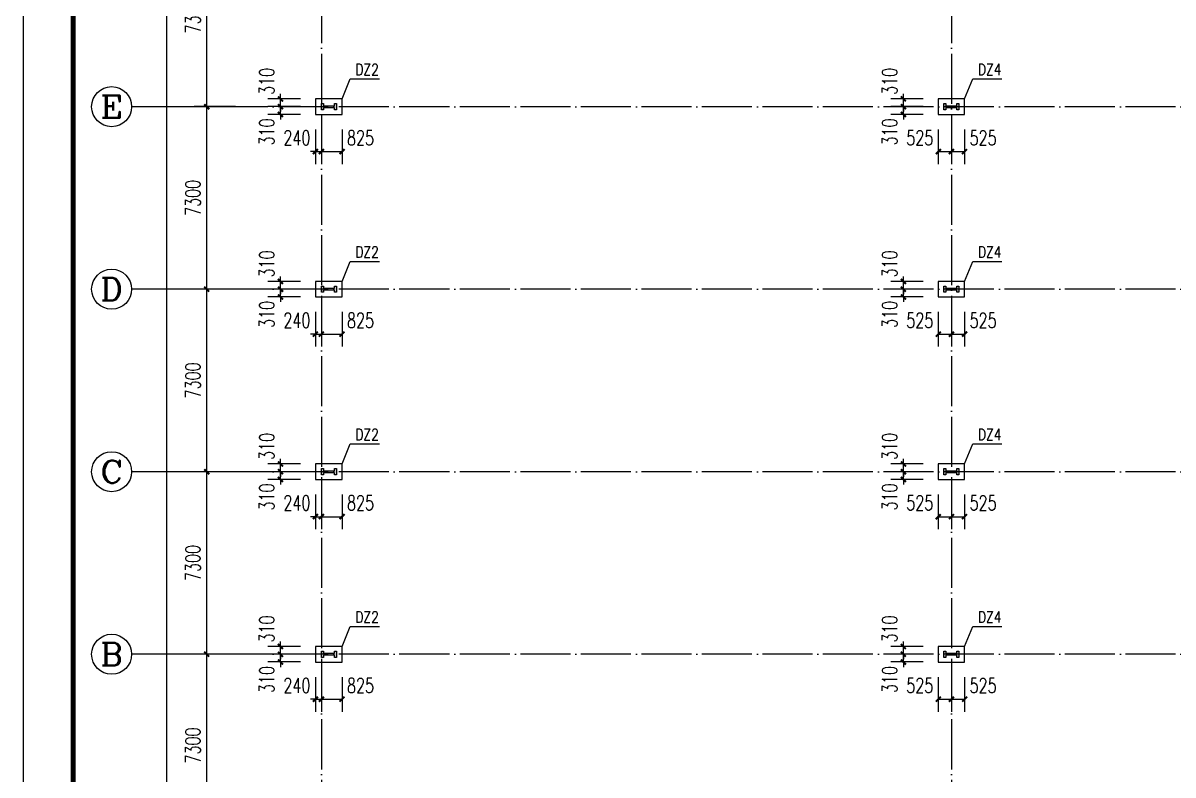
# Model space of a CAD drawing. Extents: x 37237700 to 37865026, y 138877 to 347670.
# Drawn here: x 37327453 to 37373450, y 260814 to 290889 of the extents above; entities that cross this region are included whole.
import ezdxf
from ezdxf.enums import TextEntityAlignment as Align

# ---------------------------------------------------------------- set-up
doc = ezdxf.new("R2010")
doc.units = 0
doc.header["$LTSCALE"] = 1000
doc.header["$MEASUREMENT"] = 0
doc.linetypes.add('ACAD_ISO04W100', pattern=[30.5, 24, -3, 0.5, -3])
doc.linetypes.add('DOTE', pattern=[2.42, 2, -0.2, 0.02, -0.2])
doc.layers.get('0').update_dxf_attribs({"linetype": 'CONTINUOUS'})
doc.layers.get('DEFPOINTS').update_dxf_attribs({"linetype": 'CONTINUOUS'})
for name, color, linetype in [('AXIS', 3, 'CONTINUOUS'), ('AXIS_TEXT', 7, 'CONTINUOUS'), ('DOTE', 1, 'ACAD_ISO04W100'), ('PUB_DIM', 3, 'CONTINUOUS'), ('PUB_TITLE', 4, 'CONTINUOUS')]:
    doc.layers.add(name, color=color, linetype=linetype)
doc.styles.add('_TCH_AXIS', font='COMPLEX', dxfattribs={"bigfont": 'GBCBIG'})
doc.styles.add('_TCH_DIM_T3', font='SIMPLEX', dxfattribs={"width": 0.705882, "bigfont": 'GBCBIG'})
doc.styles.add('DIM_FONT', font='SIMPLEX.shx', dxfattribs={"width": 0.8})
doc.dimstyles.new('_TCH_ARCH&&200', dxfattribs={"dimtxt": 595, "dimasz": 200, "dimexe": 500, "dimexo": 600, "dimgap": 252.5, "dimtad": 1, "dimdec": 0, "dimzin": 0, "dimdsep": 46, "dimtxsty": '_TCH_DIM_T3', "dimblk": 'ARCHTICK', "dimcen": 0.09, "dimclrt": 7, "dimazin": 2, "dimtfac": 1, "dimtdec": 0, "dimtix": 1, "dimtmove": 2, "dimatfit": 3, "dimfxl": 1, "dimtolj": 1, "dimtzin": 0, "dimarcsym": 0})

# ---------------------------------------------------------------- blocks, each defined once
blk = doc.blocks.new('_ArchTick')
at = {"color": 0, "linetype": 'ByBlock', "const_width": 0.4}
blk.add_lwpolyline([(-0.5, -0.5), (0.5, 0.5)], dxfattribs=at)
blk = doc.blocks.new('*D1393')
at = {"layer": 'DEFPOINTS', "color": 0}
for p in [(37362667, 287543), (37364063, 287543), (37364063, 287233)]:
    blk.add_point(p, dxfattribs=at)
at = {"layer": 'PUB_DIM', "color": 0, "lineweight": -2}
for p, q in [((37363463, 287543), (37362167, 287543)), ((37362667, 287543), (37362667, 287743)), ((37362667, 287233), (37362667, 287543)), ((37363463, 287233), (37362167, 287233)), ((37362667, 287233), (37362667, 287033))]:
    blk.add_line(p, q, dxfattribs=at)
at = {"layer": 'PUB_DIM', "color": 0, "lineweight": -2, "xscale": 200, "yscale": 200, "zscale": 200}
for p, rotation in [((37362667, 287543), 270), ((37362667, 287233), 90)]:
    blk.add_blockref('_ArchTick', p, dxfattribs=dict(at, rotation=rotation))
at = {"layer": 'PUB_DIM', "color": 7, "insert": (37362117, 286533), "char_height": 595, "attachment_point": 5, "rotation": 90, "style": '_TCH_DIM_T3'}
blk.add_mtext('\\A1;310', dxfattribs=at)
blk = doc.blocks.new('*D1394')
at = {"layer": 'DEFPOINTS', "color": 0}
for p in [(37362667, 287853), (37364063, 287853), (37364063, 287543)]:
    blk.add_point(p, dxfattribs=at)
at = {"layer": 'PUB_DIM', "color": 0, "lineweight": -2}
for p, q in [((37362667, 287853), (37362667, 288053)), ((37363463, 287853), (37362167, 287853)), ((37363463, 287543), (37362167, 287543)), ((37362667, 287543), (37362667, 287853)), ((37362667, 287543), (37362667, 287343))]:
    blk.add_line(p, q, dxfattribs=at)
at = {"layer": 'PUB_DIM', "color": 0, "lineweight": -2, "xscale": 200, "yscale": 200, "zscale": 200}
for p, rotation in [((37362667, 287853), 270), ((37362667, 287543), 90)]:
    blk.add_blockref('_ArchTick', p, dxfattribs=dict(at, rotation=rotation))
at = {"layer": 'PUB_DIM', "color": 7, "insert": (37362117, 288553), "char_height": 595, "attachment_point": 5, "rotation": 90, "style": '_TCH_DIM_T3'}
blk.add_mtext('\\A1;310', dxfattribs=at)
blk = doc.blocks.new('*D1395')
at = {"layer": 'DEFPOINTS', "color": 0}
for p in [(37364063, 287233), (37364588, 287233), (37364588, 285745)]:
    blk.add_point(p, dxfattribs=at)
at = {"layer": 'PUB_DIM', "color": 0, "lineweight": -2}
for p, q in [((37364063, 286633), (37364063, 285245)), ((37364588, 286633), (37364588, 285245)), ((37364063, 285745), (37364588, 285745))]:
    blk.add_line(p, q, dxfattribs=at)
at = {"layer": 'PUB_DIM', "color": 0, "lineweight": -2, "xscale": 200, "yscale": 200, "zscale": 200, "rotation": 180}
blk.add_blockref('_ArchTick', (37364063, 285745), dxfattribs=at)
at = {"layer": 'PUB_DIM', "color": 0, "lineweight": -2, "xscale": 200, "yscale": 200, "zscale": 200}
blk.add_blockref('_ArchTick', (37364588, 285745), dxfattribs=at)
at = {"layer": 'PUB_DIM', "color": 7, "insert": (37363323, 286295), "char_height": 595, "attachment_point": 5, "style": '_TCH_DIM_T3'}
blk.add_mtext('\\A1;525', dxfattribs=at)
blk = doc.blocks.new('*D1396')
at = {"layer": 'DEFPOINTS', "color": 0}
for p in [(37364588, 287233), (37365113, 287233), (37365113, 285745)]:
    blk.add_point(p, dxfattribs=at)
at = {"layer": 'PUB_DIM', "color": 0, "lineweight": -2}
for p, q in [((37364588, 286633), (37364588, 285245)), ((37365113, 286633), (37365113, 285245)), ((37364588, 285745), (37365113, 285745))]:
    blk.add_line(p, q, dxfattribs=at)
at = {"layer": 'PUB_DIM', "color": 0, "lineweight": -2, "xscale": 200, "yscale": 200, "zscale": 200, "rotation": 180}
blk.add_blockref('_ArchTick', (37364588, 285745), dxfattribs=at)
at = {"layer": 'PUB_DIM', "color": 0, "lineweight": -2, "xscale": 200, "yscale": 200, "zscale": 200}
blk.add_blockref('_ArchTick', (37365113, 285745), dxfattribs=at)
at = {"layer": 'PUB_DIM', "color": 7, "insert": (37365853, 286295), "char_height": 595, "attachment_point": 5, "style": '_TCH_DIM_T3'}
blk.add_mtext('\\A1;525', dxfattribs=at)
blk = doc.blocks.new('*D1397')
at = {"layer": 'DEFPOINTS', "color": 0}
for p in [(37339148, 287233), (37339388, 287233), (37339388, 285745)]:
    blk.add_point(p, dxfattribs=at)
at = {"layer": 'PUB_DIM', "color": 0, "lineweight": -2}
for p, q in [((37339148, 286633), (37339148, 285245)), ((37339388, 286633), (37339388, 285245)), ((37339148, 285745), (37338948, 285745)), ((37339148, 285745), (37339388, 285745)), ((37339388, 285745), (37339588, 285745))]:
    blk.add_line(p, q, dxfattribs=at)
at = {"layer": 'PUB_DIM', "color": 0, "lineweight": -2, "xscale": 200, "yscale": 200, "zscale": 200}
blk.add_blockref('_ArchTick', (37339148, 285745), dxfattribs=at)
at = {"layer": 'PUB_DIM', "color": 0, "lineweight": -2, "xscale": 200, "yscale": 200, "zscale": 200, "rotation": 180}
blk.add_blockref('_ArchTick', (37339388, 285745), dxfattribs=at)
at = {"layer": 'PUB_DIM', "color": 7, "insert": (37338408, 286295), "char_height": 595, "attachment_point": 5, "style": '_TCH_DIM_T3'}
blk.add_mtext('\\A1;240', dxfattribs=at)
blk = doc.blocks.new('*D1398')
at = {"layer": 'DEFPOINTS', "color": 0}
for p in [(37339388, 287233), (37340213, 287233), (37340213, 285745)]:
    blk.add_point(p, dxfattribs=at)
at = {"layer": 'PUB_DIM', "color": 0, "lineweight": -2}
for p, q in [((37339388, 286633), (37339388, 285245)), ((37340213, 286633), (37340213, 285245)), ((37339388, 285745), (37340213, 285745))]:
    blk.add_line(p, q, dxfattribs=at)
at = {"layer": 'PUB_DIM', "color": 0, "lineweight": -2, "xscale": 200, "yscale": 200, "zscale": 200, "rotation": 180}
blk.add_blockref('_ArchTick', (37339388, 285745), dxfattribs=at)
at = {"layer": 'PUB_DIM', "color": 0, "lineweight": -2, "xscale": 200, "yscale": 200, "zscale": 200}
blk.add_blockref('_ArchTick', (37340213, 285745), dxfattribs=at)
at = {"layer": 'PUB_DIM', "color": 7, "insert": (37340953, 286295), "char_height": 595, "attachment_point": 5, "style": '_TCH_DIM_T3'}
blk.add_mtext('\\A1;825', dxfattribs=at)
blk = doc.blocks.new('*D1399')
at = {"layer": 'DEFPOINTS', "color": 0}
for p in [(37337752, 287543), (37339148, 287543), (37339148, 287233)]:
    blk.add_point(p, dxfattribs=at)
at = {"layer": 'PUB_DIM', "color": 0, "lineweight": -2}
for p, q in [((37338548, 287543), (37337252, 287543)), ((37337752, 287543), (37337752, 287743)), ((37337752, 287233), (37337752, 287543)), ((37338548, 287233), (37337252, 287233)), ((37337752, 287233), (37337752, 287033))]:
    blk.add_line(p, q, dxfattribs=at)
at = {"layer": 'PUB_DIM', "color": 0, "lineweight": -2, "xscale": 200, "yscale": 200, "zscale": 200}
for p, rotation in [((37337752, 287543), 270), ((37337752, 287233), 90)]:
    blk.add_blockref('_ArchTick', p, dxfattribs=dict(at, rotation=rotation))
at = {"layer": 'PUB_DIM', "color": 7, "insert": (37337202, 286533), "char_height": 595, "attachment_point": 5, "rotation": 90, "style": '_TCH_DIM_T3'}
blk.add_mtext('\\A1;310', dxfattribs=at)
blk = doc.blocks.new('*D1400')
at = {"layer": 'DEFPOINTS', "color": 0}
for p in [(37337752, 287853), (37339148, 287853), (37339148, 287543)]:
    blk.add_point(p, dxfattribs=at)
at = {"layer": 'PUB_DIM', "color": 0, "lineweight": -2}
for p, q in [((37337752, 287853), (37337752, 288053)), ((37338548, 287853), (37337252, 287853)), ((37338548, 287543), (37337252, 287543)), ((37337752, 287543), (37337752, 287853)), ((37337752, 287543), (37337752, 287343))]:
    blk.add_line(p, q, dxfattribs=at)
at = {"layer": 'PUB_DIM', "color": 0, "lineweight": -2, "xscale": 200, "yscale": 200, "zscale": 200}
for p, rotation in [((37337752, 287853), 270), ((37337752, 287543), 90)]:
    blk.add_blockref('_ArchTick', p, dxfattribs=dict(at, rotation=rotation))
at = {"layer": 'PUB_DIM', "color": 7, "insert": (37337202, 288553), "char_height": 595, "attachment_point": 5, "rotation": 90, "style": '_TCH_DIM_T3'}
blk.add_mtext('\\A1;310', dxfattribs=at)
blk = doc.blocks.new('*D1405')
at = {"layer": 'DEFPOINTS', "color": 0}
for p in [(37362667, 280243), (37364063, 280243), (37364063, 279933)]:
    blk.add_point(p, dxfattribs=at)
at = {"layer": 'PUB_DIM', "color": 0, "lineweight": -2}
for p, q in [((37363463, 280243), (37362167, 280243)), ((37362667, 280243), (37362667, 280443)), ((37362667, 279933), (37362667, 280243)), ((37363463, 279933), (37362167, 279933)), ((37362667, 279933), (37362667, 279733))]:
    blk.add_line(p, q, dxfattribs=at)
at = {"layer": 'PUB_DIM', "color": 0, "lineweight": -2, "xscale": 200, "yscale": 200, "zscale": 200}
for p, rotation in [((37362667, 280243), 270), ((37362667, 279933), 90)]:
    blk.add_blockref('_ArchTick', p, dxfattribs=dict(at, rotation=rotation))
at = {"layer": 'PUB_DIM', "color": 7, "insert": (37362117, 279233), "char_height": 595, "attachment_point": 5, "rotation": 90, "style": '_TCH_DIM_T3'}
blk.add_mtext('\\A1;310', dxfattribs=at)
blk = doc.blocks.new('*D1406')
at = {"layer": 'DEFPOINTS', "color": 0}
for p in [(37362667, 280553), (37364063, 280553), (37364063, 280243)]:
    blk.add_point(p, dxfattribs=at)
at = {"layer": 'PUB_DIM', "color": 0, "lineweight": -2}
for p, q in [((37362667, 280553), (37362667, 280753)), ((37363463, 280553), (37362167, 280553)), ((37363463, 280243), (37362167, 280243)), ((37362667, 280243), (37362667, 280553)), ((37362667, 280243), (37362667, 280043))]:
    blk.add_line(p, q, dxfattribs=at)
at = {"layer": 'PUB_DIM', "color": 0, "lineweight": -2, "xscale": 200, "yscale": 200, "zscale": 200}
for p, rotation in [((37362667, 280553), 270), ((37362667, 280243), 90)]:
    blk.add_blockref('_ArchTick', p, dxfattribs=dict(at, rotation=rotation))
at = {"layer": 'PUB_DIM', "color": 7, "insert": (37362117, 281253), "char_height": 595, "attachment_point": 5, "rotation": 90, "style": '_TCH_DIM_T3'}
blk.add_mtext('\\A1;310', dxfattribs=at)
blk = doc.blocks.new('*D1407')
at = {"layer": 'DEFPOINTS', "color": 0}
for p in [(37364063, 279933), (37364588, 279933), (37364588, 278445)]:
    blk.add_point(p, dxfattribs=at)
at = {"layer": 'PUB_DIM', "color": 0, "lineweight": -2}
for p, q in [((37364063, 279333), (37364063, 277945)), ((37364588, 279333), (37364588, 277945)), ((37364063, 278445), (37364588, 278445))]:
    blk.add_line(p, q, dxfattribs=at)
at = {"layer": 'PUB_DIM', "color": 0, "lineweight": -2, "xscale": 200, "yscale": 200, "zscale": 200, "rotation": 180}
blk.add_blockref('_ArchTick', (37364063, 278445), dxfattribs=at)
at = {"layer": 'PUB_DIM', "color": 0, "lineweight": -2, "xscale": 200, "yscale": 200, "zscale": 200}
blk.add_blockref('_ArchTick', (37364588, 278445), dxfattribs=at)
at = {"layer": 'PUB_DIM', "color": 7, "insert": (37363323, 278995), "char_height": 595, "attachment_point": 5, "style": '_TCH_DIM_T3'}
blk.add_mtext('\\A1;525', dxfattribs=at)
blk = doc.blocks.new('*D1408')
at = {"layer": 'DEFPOINTS', "color": 0}
for p in [(37364588, 279933), (37365113, 279933), (37365113, 278445)]:
    blk.add_point(p, dxfattribs=at)
at = {"layer": 'PUB_DIM', "color": 0, "lineweight": -2}
for p, q in [((37364588, 279333), (37364588, 277945)), ((37365113, 279333), (37365113, 277945)), ((37364588, 278445), (37365113, 278445))]:
    blk.add_line(p, q, dxfattribs=at)
at = {"layer": 'PUB_DIM', "color": 0, "lineweight": -2, "xscale": 200, "yscale": 200, "zscale": 200, "rotation": 180}
blk.add_blockref('_ArchTick', (37364588, 278445), dxfattribs=at)
at = {"layer": 'PUB_DIM', "color": 0, "lineweight": -2, "xscale": 200, "yscale": 200, "zscale": 200}
blk.add_blockref('_ArchTick', (37365113, 278445), dxfattribs=at)
at = {"layer": 'PUB_DIM', "color": 7, "insert": (37365853, 278995), "char_height": 595, "attachment_point": 5, "style": '_TCH_DIM_T3'}
blk.add_mtext('\\A1;525', dxfattribs=at)
blk = doc.blocks.new('*D1409')
at = {"layer": 'DEFPOINTS', "color": 0}
for p in [(37339148, 279933), (37339388, 279933), (37339388, 278445)]:
    blk.add_point(p, dxfattribs=at)
at = {"layer": 'PUB_DIM', "color": 0, "lineweight": -2}
for p, q in [((37339148, 279333), (37339148, 277945)), ((37339388, 279333), (37339388, 277945)), ((37339148, 278445), (37338948, 278445)), ((37339148, 278445), (37339388, 278445)), ((37339388, 278445), (37339588, 278445))]:
    blk.add_line(p, q, dxfattribs=at)
at = {"layer": 'PUB_DIM', "color": 0, "lineweight": -2, "xscale": 200, "yscale": 200, "zscale": 200}
blk.add_blockref('_ArchTick', (37339148, 278445), dxfattribs=at)
at = {"layer": 'PUB_DIM', "color": 0, "lineweight": -2, "xscale": 200, "yscale": 200, "zscale": 200, "rotation": 180}
blk.add_blockref('_ArchTick', (37339388, 278445), dxfattribs=at)
at = {"layer": 'PUB_DIM', "color": 7, "insert": (37338408, 278995), "char_height": 595, "attachment_point": 5, "style": '_TCH_DIM_T3'}
blk.add_mtext('\\A1;240', dxfattribs=at)
blk = doc.blocks.new('*D1410')
at = {"layer": 'DEFPOINTS', "color": 0}
for p in [(37339388, 279933), (37340213, 279933), (37340213, 278445)]:
    blk.add_point(p, dxfattribs=at)
at = {"layer": 'PUB_DIM', "color": 0, "lineweight": -2}
for p, q in [((37339388, 279333), (37339388, 277945)), ((37340213, 279333), (37340213, 277945)), ((37339388, 278445), (37340213, 278445))]:
    blk.add_line(p, q, dxfattribs=at)
at = {"layer": 'PUB_DIM', "color": 0, "lineweight": -2, "xscale": 200, "yscale": 200, "zscale": 200, "rotation": 180}
blk.add_blockref('_ArchTick', (37339388, 278445), dxfattribs=at)
at = {"layer": 'PUB_DIM', "color": 0, "lineweight": -2, "xscale": 200, "yscale": 200, "zscale": 200}
blk.add_blockref('_ArchTick', (37340213, 278445), dxfattribs=at)
at = {"layer": 'PUB_DIM', "color": 7, "insert": (37340953, 278995), "char_height": 595, "attachment_point": 5, "style": '_TCH_DIM_T3'}
blk.add_mtext('\\A1;825', dxfattribs=at)
blk = doc.blocks.new('*D1411')
at = {"layer": 'DEFPOINTS', "color": 0}
for p in [(37337752, 280243), (37339148, 280243), (37339148, 279933)]:
    blk.add_point(p, dxfattribs=at)
at = {"layer": 'PUB_DIM', "color": 0, "lineweight": -2}
for p, q in [((37338548, 280243), (37337252, 280243)), ((37337752, 280243), (37337752, 280443)), ((37337752, 279933), (37337752, 280243)), ((37338548, 279933), (37337252, 279933)), ((37337752, 279933), (37337752, 279733))]:
    blk.add_line(p, q, dxfattribs=at)
at = {"layer": 'PUB_DIM', "color": 0, "lineweight": -2, "xscale": 200, "yscale": 200, "zscale": 200}
for p, rotation in [((37337752, 280243), 270), ((37337752, 279933), 90)]:
    blk.add_blockref('_ArchTick', p, dxfattribs=dict(at, rotation=rotation))
at = {"layer": 'PUB_DIM', "color": 7, "insert": (37337202, 279233), "char_height": 595, "attachment_point": 5, "rotation": 90, "style": '_TCH_DIM_T3'}
blk.add_mtext('\\A1;310', dxfattribs=at)
blk = doc.blocks.new('*D1412')
at = {"layer": 'DEFPOINTS', "color": 0}
for p in [(37337752, 280553), (37339148, 280553), (37339148, 280243)]:
    blk.add_point(p, dxfattribs=at)
at = {"layer": 'PUB_DIM', "color": 0, "lineweight": -2}
for p, q in [((37337752, 280553), (37337752, 280753)), ((37338548, 280553), (37337252, 280553)), ((37338548, 280243), (37337252, 280243)), ((37337752, 280243), (37337752, 280553)), ((37337752, 280243), (37337752, 280043))]:
    blk.add_line(p, q, dxfattribs=at)
at = {"layer": 'PUB_DIM', "color": 0, "lineweight": -2, "xscale": 200, "yscale": 200, "zscale": 200}
for p, rotation in [((37337752, 280553), 270), ((37337752, 280243), 90)]:
    blk.add_blockref('_ArchTick', p, dxfattribs=dict(at, rotation=rotation))
at = {"layer": 'PUB_DIM', "color": 7, "insert": (37337202, 281253), "char_height": 595, "attachment_point": 5, "rotation": 90, "style": '_TCH_DIM_T3'}
blk.add_mtext('\\A1;310', dxfattribs=at)
blk = doc.blocks.new('*D1417')
at = {"layer": 'DEFPOINTS', "color": 0}
for p in [(37362667, 272943), (37364063, 272943), (37364063, 272633)]:
    blk.add_point(p, dxfattribs=at)
at = {"layer": 'PUB_DIM', "color": 0, "lineweight": -2}
for p, q in [((37363463, 272943), (37362167, 272943)), ((37362667, 272943), (37362667, 273143)), ((37362667, 272633), (37362667, 272943)), ((37363463, 272633), (37362167, 272633)), ((37362667, 272633), (37362667, 272433))]:
    blk.add_line(p, q, dxfattribs=at)
at = {"layer": 'PUB_DIM', "color": 0, "lineweight": -2, "xscale": 200, "yscale": 200, "zscale": 200}
for p, rotation in [((37362667, 272943), 270), ((37362667, 272633), 90)]:
    blk.add_blockref('_ArchTick', p, dxfattribs=dict(at, rotation=rotation))
at = {"layer": 'PUB_DIM', "color": 7, "insert": (37362117, 271933), "char_height": 595, "attachment_point": 5, "rotation": 90, "style": '_TCH_DIM_T3'}
blk.add_mtext('\\A1;310', dxfattribs=at)
blk = doc.blocks.new('*D1418')
at = {"layer": 'DEFPOINTS', "color": 0}
for p in [(37362667, 273253), (37364063, 273253), (37364063, 272943)]:
    blk.add_point(p, dxfattribs=at)
at = {"layer": 'PUB_DIM', "color": 0, "lineweight": -2}
for p, q in [((37363463, 273253), (37362167, 273253)), ((37362667, 273253), (37362667, 273453)), ((37362667, 272943), (37362667, 273253)), ((37363463, 272943), (37362167, 272943)), ((37362667, 272943), (37362667, 272743))]:
    blk.add_line(p, q, dxfattribs=at)
at = {"layer": 'PUB_DIM', "color": 0, "lineweight": -2, "xscale": 200, "yscale": 200, "zscale": 200}
for p, rotation in [((37362667, 273253), 270), ((37362667, 272943), 90)]:
    blk.add_blockref('_ArchTick', p, dxfattribs=dict(at, rotation=rotation))
at = {"layer": 'PUB_DIM', "color": 7, "insert": (37362117, 273953), "char_height": 595, "attachment_point": 5, "rotation": 90, "style": '_TCH_DIM_T3'}
blk.add_mtext('\\A1;310', dxfattribs=at)
blk = doc.blocks.new('*D1419')
at = {"layer": 'DEFPOINTS', "color": 0}
for p in [(37364063, 272633), (37364588, 272633), (37364588, 271145)]:
    blk.add_point(p, dxfattribs=at)
at = {"layer": 'PUB_DIM', "color": 0, "lineweight": -2}
for p, q in [((37364063, 272033), (37364063, 270645)), ((37364588, 272033), (37364588, 270645)), ((37364063, 271145), (37364588, 271145))]:
    blk.add_line(p, q, dxfattribs=at)
at = {"layer": 'PUB_DIM', "color": 0, "lineweight": -2, "xscale": 200, "yscale": 200, "zscale": 200, "rotation": 180}
blk.add_blockref('_ArchTick', (37364063, 271145), dxfattribs=at)
at = {"layer": 'PUB_DIM', "color": 0, "lineweight": -2, "xscale": 200, "yscale": 200, "zscale": 200}
blk.add_blockref('_ArchTick', (37364588, 271145), dxfattribs=at)
at = {"layer": 'PUB_DIM', "color": 7, "insert": (37363323, 271695), "char_height": 595, "attachment_point": 5, "style": '_TCH_DIM_T3'}
blk.add_mtext('\\A1;525', dxfattribs=at)
blk = doc.blocks.new('*D1420')
at = {"layer": 'DEFPOINTS', "color": 0}
for p in [(37364588, 272633), (37365113, 272633), (37365113, 271145)]:
    blk.add_point(p, dxfattribs=at)
at = {"layer": 'PUB_DIM', "color": 0, "lineweight": -2}
for p, q in [((37364588, 272033), (37364588, 270645)), ((37365113, 272033), (37365113, 270645)), ((37364588, 271145), (37365113, 271145))]:
    blk.add_line(p, q, dxfattribs=at)
at = {"layer": 'PUB_DIM', "color": 0, "lineweight": -2, "xscale": 200, "yscale": 200, "zscale": 200, "rotation": 180}
blk.add_blockref('_ArchTick', (37364588, 271145), dxfattribs=at)
at = {"layer": 'PUB_DIM', "color": 0, "lineweight": -2, "xscale": 200, "yscale": 200, "zscale": 200}
blk.add_blockref('_ArchTick', (37365113, 271145), dxfattribs=at)
at = {"layer": 'PUB_DIM', "color": 7, "insert": (37365853, 271695), "char_height": 595, "attachment_point": 5, "style": '_TCH_DIM_T3'}
blk.add_mtext('\\A1;525', dxfattribs=at)
blk = doc.blocks.new('*D1421')
at = {"layer": 'DEFPOINTS', "color": 0}
for p in [(37339148, 272633), (37339388, 272633), (37339388, 271145)]:
    blk.add_point(p, dxfattribs=at)
at = {"layer": 'PUB_DIM', "color": 0, "lineweight": -2}
for p, q in [((37339148, 272033), (37339148, 270645)), ((37339388, 272033), (37339388, 270645)), ((37339148, 271145), (37338948, 271145)), ((37339148, 271145), (37339388, 271145)), ((37339388, 271145), (37339588, 271145))]:
    blk.add_line(p, q, dxfattribs=at)
at = {"layer": 'PUB_DIM', "color": 0, "lineweight": -2, "xscale": 200, "yscale": 200, "zscale": 200}
blk.add_blockref('_ArchTick', (37339148, 271145), dxfattribs=at)
at = {"layer": 'PUB_DIM', "color": 0, "lineweight": -2, "xscale": 200, "yscale": 200, "zscale": 200, "rotation": 180}
blk.add_blockref('_ArchTick', (37339388, 271145), dxfattribs=at)
at = {"layer": 'PUB_DIM', "color": 7, "insert": (37338408, 271695), "char_height": 595, "attachment_point": 5, "style": '_TCH_DIM_T3'}
blk.add_mtext('\\A1;240', dxfattribs=at)
blk = doc.blocks.new('*D1422')
at = {"layer": 'DEFPOINTS', "color": 0}
for p in [(37339388, 272633), (37340213, 272633), (37340213, 271145)]:
    blk.add_point(p, dxfattribs=at)
at = {"layer": 'PUB_DIM', "color": 0, "lineweight": -2}
for p, q in [((37339388, 272033), (37339388, 270645)), ((37340213, 272033), (37340213, 270645)), ((37339388, 271145), (37340213, 271145))]:
    blk.add_line(p, q, dxfattribs=at)
at = {"layer": 'PUB_DIM', "color": 0, "lineweight": -2, "xscale": 200, "yscale": 200, "zscale": 200, "rotation": 180}
blk.add_blockref('_ArchTick', (37339388, 271145), dxfattribs=at)
at = {"layer": 'PUB_DIM', "color": 0, "lineweight": -2, "xscale": 200, "yscale": 200, "zscale": 200}
blk.add_blockref('_ArchTick', (37340213, 271145), dxfattribs=at)
at = {"layer": 'PUB_DIM', "color": 7, "insert": (37340953, 271695), "char_height": 595, "attachment_point": 5, "style": '_TCH_DIM_T3'}
blk.add_mtext('\\A1;825', dxfattribs=at)
blk = doc.blocks.new('*D1423')
at = {"layer": 'DEFPOINTS', "color": 0}
for p in [(37337752, 272943), (37339148, 272943), (37339148, 272633)]:
    blk.add_point(p, dxfattribs=at)
at = {"layer": 'PUB_DIM', "color": 0, "lineweight": -2}
for p, q in [((37338548, 272943), (37337252, 272943)), ((37337752, 272943), (37337752, 273143)), ((37337752, 272633), (37337752, 272943)), ((37338548, 272633), (37337252, 272633)), ((37337752, 272633), (37337752, 272433))]:
    blk.add_line(p, q, dxfattribs=at)
at = {"layer": 'PUB_DIM', "color": 0, "lineweight": -2, "xscale": 200, "yscale": 200, "zscale": 200}
for p, rotation in [((37337752, 272943), 270), ((37337752, 272633), 90)]:
    blk.add_blockref('_ArchTick', p, dxfattribs=dict(at, rotation=rotation))
at = {"layer": 'PUB_DIM', "color": 7, "insert": (37337202, 271933), "char_height": 595, "attachment_point": 5, "rotation": 90, "style": '_TCH_DIM_T3'}
blk.add_mtext('\\A1;310', dxfattribs=at)
blk = doc.blocks.new('*D1424')
at = {"layer": 'DEFPOINTS', "color": 0}
for p in [(37337752, 273253), (37339148, 273253), (37339148, 272943)]:
    blk.add_point(p, dxfattribs=at)
at = {"layer": 'PUB_DIM', "color": 0, "lineweight": -2}
for p, q in [((37338548, 273253), (37337252, 273253)), ((37337752, 273253), (37337752, 273453)), ((37337752, 272943), (37337752, 273253)), ((37338548, 272943), (37337252, 272943)), ((37337752, 272943), (37337752, 272743))]:
    blk.add_line(p, q, dxfattribs=at)
at = {"layer": 'PUB_DIM', "color": 0, "lineweight": -2, "xscale": 200, "yscale": 200, "zscale": 200}
for p, rotation in [((37337752, 273253), 270), ((37337752, 272943), 90)]:
    blk.add_blockref('_ArchTick', p, dxfattribs=dict(at, rotation=rotation))
at = {"layer": 'PUB_DIM', "color": 7, "insert": (37337202, 273953), "char_height": 595, "attachment_point": 5, "rotation": 90, "style": '_TCH_DIM_T3'}
blk.add_mtext('\\A1;310', dxfattribs=at)
blk = doc.blocks.new('*D1429')
at = {"layer": 'DEFPOINTS', "color": 0}
for p in [(37362667, 265643), (37364063, 265643), (37364063, 265333)]:
    blk.add_point(p, dxfattribs=at)
at = {"layer": 'PUB_DIM', "color": 0, "lineweight": -2}
for p, q in [((37363463, 265643), (37362167, 265643)), ((37362667, 265643), (37362667, 265843)), ((37362667, 265333), (37362667, 265643)), ((37363463, 265333), (37362167, 265333)), ((37362667, 265333), (37362667, 265133))]:
    blk.add_line(p, q, dxfattribs=at)
at = {"layer": 'PUB_DIM', "color": 0, "lineweight": -2, "xscale": 200, "yscale": 200, "zscale": 200}
for p, rotation in [((37362667, 265643), 270), ((37362667, 265333), 90)]:
    blk.add_blockref('_ArchTick', p, dxfattribs=dict(at, rotation=rotation))
at = {"layer": 'PUB_DIM', "color": 7, "insert": (37362117, 264633), "char_height": 595, "attachment_point": 5, "rotation": 90, "style": '_TCH_DIM_T3'}
blk.add_mtext('\\A1;310', dxfattribs=at)
blk = doc.blocks.new('*D1430')
at = {"layer": 'DEFPOINTS', "color": 0}
for p in [(37362667, 265953), (37364063, 265953), (37364063, 265643)]:
    blk.add_point(p, dxfattribs=at)
at = {"layer": 'PUB_DIM', "color": 0, "lineweight": -2}
for p, q in [((37363463, 265953), (37362167, 265953)), ((37362667, 265953), (37362667, 266153)), ((37362667, 265643), (37362667, 265953)), ((37363463, 265643), (37362167, 265643)), ((37362667, 265643), (37362667, 265443))]:
    blk.add_line(p, q, dxfattribs=at)
at = {"layer": 'PUB_DIM', "color": 0, "lineweight": -2, "xscale": 200, "yscale": 200, "zscale": 200}
for p, rotation in [((37362667, 265953), 270), ((37362667, 265643), 90)]:
    blk.add_blockref('_ArchTick', p, dxfattribs=dict(at, rotation=rotation))
at = {"layer": 'PUB_DIM', "color": 7, "insert": (37362117, 266653), "char_height": 595, "attachment_point": 5, "rotation": 90, "style": '_TCH_DIM_T3'}
blk.add_mtext('\\A1;310', dxfattribs=at)
blk = doc.blocks.new('*D1431')
at = {"layer": 'DEFPOINTS', "color": 0}
for p in [(37364063, 265333), (37364588, 265333), (37364588, 263845)]:
    blk.add_point(p, dxfattribs=at)
at = {"layer": 'PUB_DIM', "color": 0, "lineweight": -2}
for p, q in [((37364063, 264733), (37364063, 263345)), ((37364588, 264733), (37364588, 263345)), ((37364063, 263845), (37364588, 263845))]:
    blk.add_line(p, q, dxfattribs=at)
at = {"layer": 'PUB_DIM', "color": 0, "lineweight": -2, "xscale": 200, "yscale": 200, "zscale": 200, "rotation": 180}
blk.add_blockref('_ArchTick', (37364063, 263845), dxfattribs=at)
at = {"layer": 'PUB_DIM', "color": 0, "lineweight": -2, "xscale": 200, "yscale": 200, "zscale": 200}
blk.add_blockref('_ArchTick', (37364588, 263845), dxfattribs=at)
at = {"layer": 'PUB_DIM', "color": 7, "insert": (37363323, 264395), "char_height": 595, "attachment_point": 5, "style": '_TCH_DIM_T3'}
blk.add_mtext('\\A1;525', dxfattribs=at)
blk = doc.blocks.new('*D1432')
at = {"layer": 'DEFPOINTS', "color": 0}
for p in [(37364588, 265333), (37365113, 265333), (37365113, 263845)]:
    blk.add_point(p, dxfattribs=at)
at = {"layer": 'PUB_DIM', "color": 0, "lineweight": -2}
for p, q in [((37364588, 264733), (37364588, 263345)), ((37365113, 264733), (37365113, 263345)), ((37364588, 263845), (37365113, 263845))]:
    blk.add_line(p, q, dxfattribs=at)
at = {"layer": 'PUB_DIM', "color": 0, "lineweight": -2, "xscale": 200, "yscale": 200, "zscale": 200, "rotation": 180}
blk.add_blockref('_ArchTick', (37364588, 263845), dxfattribs=at)
at = {"layer": 'PUB_DIM', "color": 0, "lineweight": -2, "xscale": 200, "yscale": 200, "zscale": 200}
blk.add_blockref('_ArchTick', (37365113, 263845), dxfattribs=at)
at = {"layer": 'PUB_DIM', "color": 7, "insert": (37365853, 264395), "char_height": 595, "attachment_point": 5, "style": '_TCH_DIM_T3'}
blk.add_mtext('\\A1;525', dxfattribs=at)
blk = doc.blocks.new('*D1433')
at = {"layer": 'DEFPOINTS', "color": 0}
for p in [(37339148, 265333), (37339388, 265333), (37339388, 263845)]:
    blk.add_point(p, dxfattribs=at)
at = {"layer": 'PUB_DIM', "color": 0, "lineweight": -2}
for p, q in [((37339148, 264733), (37339148, 263345)), ((37339388, 264733), (37339388, 263345)), ((37339148, 263845), (37338948, 263845)), ((37339148, 263845), (37339388, 263845)), ((37339388, 263845), (37339588, 263845))]:
    blk.add_line(p, q, dxfattribs=at)
at = {"layer": 'PUB_DIM', "color": 0, "lineweight": -2, "xscale": 200, "yscale": 200, "zscale": 200}
blk.add_blockref('_ArchTick', (37339148, 263845), dxfattribs=at)
at = {"layer": 'PUB_DIM', "color": 0, "lineweight": -2, "xscale": 200, "yscale": 200, "zscale": 200, "rotation": 180}
blk.add_blockref('_ArchTick', (37339388, 263845), dxfattribs=at)
at = {"layer": 'PUB_DIM', "color": 7, "insert": (37338408, 264395), "char_height": 595, "attachment_point": 5, "style": '_TCH_DIM_T3'}
blk.add_mtext('\\A1;240', dxfattribs=at)
blk = doc.blocks.new('*D1434')
at = {"layer": 'DEFPOINTS', "color": 0}
for p in [(37339388, 265333), (37340213, 265333), (37340213, 263845)]:
    blk.add_point(p, dxfattribs=at)
at = {"layer": 'PUB_DIM', "color": 0, "lineweight": -2}
for p, q in [((37339388, 264733), (37339388, 263345)), ((37340213, 264733), (37340213, 263345)), ((37339388, 263845), (37340213, 263845))]:
    blk.add_line(p, q, dxfattribs=at)
at = {"layer": 'PUB_DIM', "color": 0, "lineweight": -2, "xscale": 200, "yscale": 200, "zscale": 200, "rotation": 180}
blk.add_blockref('_ArchTick', (37339388, 263845), dxfattribs=at)
at = {"layer": 'PUB_DIM', "color": 0, "lineweight": -2, "xscale": 200, "yscale": 200, "zscale": 200}
blk.add_blockref('_ArchTick', (37340213, 263845), dxfattribs=at)
at = {"layer": 'PUB_DIM', "color": 7, "insert": (37340953, 264395), "char_height": 595, "attachment_point": 5, "style": '_TCH_DIM_T3'}
blk.add_mtext('\\A1;825', dxfattribs=at)
blk = doc.blocks.new('*D1435')
at = {"layer": 'DEFPOINTS', "color": 0}
for p in [(37337752, 265643), (37339148, 265643), (37339148, 265333)]:
    blk.add_point(p, dxfattribs=at)
at = {"layer": 'PUB_DIM', "color": 0, "lineweight": -2}
for p, q in [((37338548, 265643), (37337252, 265643)), ((37337752, 265643), (37337752, 265843)), ((37337752, 265333), (37337752, 265643)), ((37338548, 265333), (37337252, 265333)), ((37337752, 265333), (37337752, 265133))]:
    blk.add_line(p, q, dxfattribs=at)
at = {"layer": 'PUB_DIM', "color": 0, "lineweight": -2, "xscale": 200, "yscale": 200, "zscale": 200}
for p, rotation in [((37337752, 265643), 270), ((37337752, 265333), 90)]:
    blk.add_blockref('_ArchTick', p, dxfattribs=dict(at, rotation=rotation))
at = {"layer": 'PUB_DIM', "color": 7, "insert": (37337202, 264633), "char_height": 595, "attachment_point": 5, "rotation": 90, "style": '_TCH_DIM_T3'}
blk.add_mtext('\\A1;310', dxfattribs=at)
blk = doc.blocks.new('*D1436')
at = {"layer": 'DEFPOINTS', "color": 0}
for p in [(37337752, 265953), (37339148, 265953), (37339148, 265643)]:
    blk.add_point(p, dxfattribs=at)
at = {"layer": 'PUB_DIM', "color": 0, "lineweight": -2}
for p, q in [((37338548, 265953), (37337252, 265953)), ((37337752, 265953), (37337752, 266153)), ((37337752, 265643), (37337752, 265953)), ((37338548, 265643), (37337252, 265643)), ((37337752, 265643), (37337752, 265443))]:
    blk.add_line(p, q, dxfattribs=at)
at = {"layer": 'PUB_DIM', "color": 0, "lineweight": -2, "xscale": 200, "yscale": 200, "zscale": 200}
for p, rotation in [((37337752, 265953), 270), ((37337752, 265643), 90)]:
    blk.add_blockref('_ArchTick', p, dxfattribs=dict(at, rotation=rotation))
at = {"layer": 'PUB_DIM', "color": 7, "insert": (37337202, 266653), "char_height": 595, "attachment_point": 5, "rotation": 90, "style": '_TCH_DIM_T3'}
blk.add_mtext('\\A1;310', dxfattribs=at)
blk = doc.blocks.new('*D1801')
at = {"layer": 'AXIS', "color": 0, "lineweight": -2}
for p, q in [((37335954, 265643), (37334300, 265643)), ((37334800, 258343), (37334800, 265643)), ((37335954, 258343), (37334300, 258343))]:
    blk.add_line(p, q, dxfattribs=at)
at = {"layer": 'DEFPOINTS', "color": 0}
for p in [(37334800, 265643), (37336554, 265643), (37336554, 258343)]:
    blk.add_point(p, dxfattribs=at)
at = {"layer": 'AXIS', "color": 0, "lineweight": -2, "xscale": 200, "yscale": 200, "zscale": 200}
for p, rotation in [((37334800, 265643), 90), ((37334800, 258343), 270)]:
    blk.add_blockref('_ArchTick', p, dxfattribs=dict(at, rotation=rotation))
at = {"layer": 'AXIS', "color": 7, "insert": (37334250, 261993), "char_height": 595, "attachment_point": 5, "rotation": 90, "style": '_TCH_DIM_T3'}
blk.add_mtext('\\A1;7300', dxfattribs=at)
blk = doc.blocks.new('*D1802')
at = {"layer": 'AXIS', "color": 0, "lineweight": -2}
for p, q in [((37335954, 272943), (37334300, 272943)), ((37334800, 265643), (37334800, 272943)), ((37335954, 265643), (37334300, 265643))]:
    blk.add_line(p, q, dxfattribs=at)
at = {"layer": 'DEFPOINTS', "color": 0}
for p in [(37334800, 272943), (37336554, 272943), (37336554, 265643)]:
    blk.add_point(p, dxfattribs=at)
at = {"layer": 'AXIS', "color": 0, "lineweight": -2, "xscale": 200, "yscale": 200, "zscale": 200}
for p, rotation in [((37334800, 272943), 90), ((37334800, 265643), 270)]:
    blk.add_blockref('_ArchTick', p, dxfattribs=dict(at, rotation=rotation))
at = {"layer": 'AXIS', "color": 7, "insert": (37334250, 269293), "char_height": 595, "attachment_point": 5, "rotation": 90, "style": '_TCH_DIM_T3'}
blk.add_mtext('\\A1;7300', dxfattribs=at)
blk = doc.blocks.new('*D1803')
at = {"layer": 'AXIS', "color": 0, "lineweight": -2}
for p, q in [((37335954, 280243), (37334300, 280243)), ((37334800, 272943), (37334800, 280243)), ((37335954, 272943), (37334300, 272943))]:
    blk.add_line(p, q, dxfattribs=at)
at = {"layer": 'DEFPOINTS', "color": 0}
for p in [(37334800, 280243), (37336554, 280243), (37336554, 272943)]:
    blk.add_point(p, dxfattribs=at)
at = {"layer": 'AXIS', "color": 0, "lineweight": -2, "xscale": 200, "yscale": 200, "zscale": 200}
for p, rotation in [((37334800, 280243), 90), ((37334800, 272943), 270)]:
    blk.add_blockref('_ArchTick', p, dxfattribs=dict(at, rotation=rotation))
at = {"layer": 'AXIS', "color": 7, "insert": (37334250, 276593), "char_height": 595, "attachment_point": 5, "rotation": 90, "style": '_TCH_DIM_T3'}
blk.add_mtext('\\A1;7300', dxfattribs=at)
blk = doc.blocks.new('*D1804')
at = {"layer": 'AXIS', "color": 0, "lineweight": -2}
for p, q in [((37335954, 287543), (37334300, 287543)), ((37334800, 280243), (37334800, 287543)), ((37335954, 280243), (37334300, 280243))]:
    blk.add_line(p, q, dxfattribs=at)
at = {"layer": 'DEFPOINTS', "color": 0}
for p in [(37334800, 287543), (37336554, 287543), (37336554, 280243)]:
    blk.add_point(p, dxfattribs=at)
at = {"layer": 'AXIS', "color": 0, "lineweight": -2, "xscale": 200, "yscale": 200, "zscale": 200}
for p, rotation in [((37334800, 287543), 90), ((37334800, 280243), 270)]:
    blk.add_blockref('_ArchTick', p, dxfattribs=dict(at, rotation=rotation))
at = {"layer": 'AXIS', "color": 7, "insert": (37334250, 283893), "char_height": 595, "attachment_point": 5, "rotation": 90, "style": '_TCH_DIM_T3'}
blk.add_mtext('\\A1;7300', dxfattribs=at)
blk = doc.blocks.new('*D1805')
at = {"layer": 'AXIS', "color": 0, "lineweight": -2}
for p, q in [((37335954, 294843), (37334300, 294843)), ((37334800, 287543), (37334800, 294843)), ((37335954, 287543), (37334300, 287543))]:
    blk.add_line(p, q, dxfattribs=at)
at = {"layer": 'DEFPOINTS', "color": 0}
for p in [(37334800, 294843), (37336554, 294843), (37336554, 287543)]:
    blk.add_point(p, dxfattribs=at)
at = {"layer": 'AXIS', "color": 0, "lineweight": -2, "xscale": 200, "yscale": 200, "zscale": 200}
for p, rotation in [((37334800, 294843), 90), ((37334800, 287543), 270)]:
    blk.add_blockref('_ArchTick', p, dxfattribs=dict(at, rotation=rotation))
at = {"layer": 'AXIS', "color": 7, "insert": (37334250, 291193), "char_height": 595, "attachment_point": 5, "rotation": 90, "style": '_TCH_DIM_T3'}
blk.add_mtext('\\A1;7300', dxfattribs=at)
blk = doc.blocks.new('*D1811')
at = {"layer": 'AXIS', "color": 0, "lineweight": -2}
for p, q in [((37335954, 331343), (37332700, 331343)), ((37333200, 258343), (37333200, 331343)), ((37335954, 258343), (37332700, 258343))]:
    blk.add_line(p, q, dxfattribs=at)
at = {"layer": 'DEFPOINTS', "color": 0}
for p in [(37333200, 331343), (37336554, 331343), (37336554, 258343)]:
    blk.add_point(p, dxfattribs=at)
at = {"layer": 'AXIS', "color": 0, "lineweight": -2, "xscale": 200, "yscale": 200, "zscale": 200}
for p, rotation in [((37333200, 331343), 90), ((37333200, 258343), 270)]:
    blk.add_blockref('_ArchTick', p, dxfattribs=dict(at, rotation=rotation))
at = {"layer": 'AXIS', "color": 7, "insert": (37332650, 294843), "char_height": 595, "attachment_point": 5, "rotation": 90, "style": '_TCH_DIM_T3'}
blk.add_mtext('\\A1;73000', dxfattribs=at)

msp = doc.modelspace()

# ---------------------------------------------------------------- hatches: boundary and pattern name
for points in [[(37339908.2, 287667.8), (37339988.2, 287667.8), (37339988.2, 287417.8), (37339908.2, 287417.8), (37339908.2, 287502.8), (37339468.2, 287502.8), (37339468.2, 287417.8), (37339388.2, 287417.8), (37339388.2, 287667.8), (37339468.2, 287667.8), (37339468.2, 287582.8), (37339908.2, 287582.8)], [(37364808.2, 287667.8), (37364888.2, 287667.8), (37364888.2, 287417.8), (37364808.2, 287417.8), (37364808.2, 287502.8), (37364368.2, 287502.8), (37364368.2, 287417.8), (37364288.2, 287417.8), (37364288.2, 287667.8), (37364368.2, 287667.8), (37364368.2, 287582.8), (37364808.2, 287582.8)], [(37339908.2, 280367.8), (37339988.2, 280367.8), (37339988.2, 280117.8), (37339908.2, 280117.8), (37339908.2, 280202.8), (37339468.2, 280202.8), (37339468.2, 280117.8), (37339388.2, 280117.8), (37339388.2, 280367.8), (37339468.2, 280367.8), (37339468.2, 280282.8), (37339908.2, 280282.8)], [(37364808.2, 280367.8), (37364888.2, 280367.8), (37364888.2, 280117.8), (37364808.2, 280117.8), (37364808.2, 280202.8), (37364368.2, 280202.8), (37364368.2, 280117.8), (37364288.2, 280117.8), (37364288.2, 280367.8), (37364368.2, 280367.8), (37364368.2, 280282.8), (37364808.2, 280282.8)], [(37339908.2, 273067.8), (37339988.2, 273067.8), (37339988.2, 272817.8), (37339908.2, 272817.8), (37339908.2, 272902.8), (37339468.2, 272902.8), (37339468.2, 272817.8), (37339388.2, 272817.8), (37339388.2, 273067.8), (37339468.2, 273067.8), (37339468.2, 272982.8), (37339908.2, 272982.8)], [(37364808.2, 273067.8), (37364888.2, 273067.8), (37364888.2, 272817.8), (37364808.2, 272817.8), (37364808.2, 272902.8), (37364368.2, 272902.8), (37364368.2, 272817.8), (37364288.2, 272817.8), (37364288.2, 273067.8), (37364368.2, 273067.8), (37364368.2, 272982.8), (37364808.2, 272982.8)], [(37339908.2, 265767.8), (37339988.2, 265767.8), (37339988.2, 265517.8), (37339908.2, 265517.8), (37339908.2, 265602.8), (37339468.2, 265602.8), (37339468.2, 265517.8), (37339388.2, 265517.8), (37339388.2, 265767.8), (37339468.2, 265767.8), (37339468.2, 265682.8), (37339908.2, 265682.8)], [(37364808.2, 265767.8), (37364888.2, 265767.8), (37364888.2, 265517.8), (37364808.2, 265517.8), (37364808.2, 265602.8), (37364368.2, 265602.8), (37364368.2, 265517.8), (37364288.2, 265517.8), (37364288.2, 265767.8), (37364368.2, 265767.8), (37364368.2, 265682.8), (37364808.2, 265682.8)]]:
    msp.add_hatch(color=256).paths.add_polyline_path(points)

# ---------------------------------------------------------------- linework, layer by layer
for p, q in [((37340213.2, 287852.8), (37340538.3, 288654)), ((37340538.3, 288654), (37341709.6, 288654)), ((37365113.2, 287852.8), (37365438.3, 288654)), ((37365438.3, 288654), (37366609.6, 288654)), ((37340213.2, 280552.8), (37340538.3, 281354)), ((37340538.3, 281354), (37341709.6, 281354)), ((37365113.2, 280552.8), (37365438.3, 281354)), ((37365438.3, 281354), (37366609.6, 281354)), ((37340213.2, 273252.8), (37340538.3, 274054)), ((37340538.3, 274054), (37341709.6, 274054)), ((37365113.2, 273252.8), (37365438.3, 274054)), ((37365438.3, 274054), (37366609.6, 274054)), ((37340213.2, 265952.8), (37340538.3, 266754)), ((37340538.3, 266754), (37341709.6, 266754)), ((37365113.2, 265952.8), (37365438.3, 266754)), ((37365438.3, 266754), (37366609.6, 266754))]:
    msp.add_line(p, q)
for points in [[(37339148.2, 287232.8), (37340213.2, 287232.8), (37340213.2, 287852.8), (37339148.2, 287852.8)], [(37364063.2, 287232.8), (37365113.2, 287232.8), (37365113.2, 287852.8), (37364063.2, 287852.8)], [(37339148.2, 279932.8), (37340213.2, 279932.8), (37340213.2, 280552.8), (37339148.2, 280552.8)], [(37364063.2, 279932.8), (37365113.2, 279932.8), (37365113.2, 280552.8), (37364063.2, 280552.8)], [(37339148.2, 272632.8), (37340213.2, 272632.8), (37340213.2, 273252.8), (37339148.2, 273252.8)], [(37364063.2, 272632.8), (37365113.2, 272632.8), (37365113.2, 273252.8), (37364063.2, 273252.8)], [(37339148.2, 265332.8), (37340213.2, 265332.8), (37340213.2, 265952.8), (37339148.2, 265952.8)], [(37364063.2, 265332.8), (37365113.2, 265332.8), (37365113.2, 265952.8), (37364063.2, 265952.8)]]:
    msp.add_lwpolyline(points, close=True)
for points in [[(37339908.2, 287667.8), (37339988.2, 287667.8), (37339988.2, 287417.8), (37339908.2, 287417.8), (37339908.2, 287502.8), (37339468.2, 287502.8), (37339468.2, 287417.8), (37339388.2, 287417.8), (37339388.2, 287667.8), (37339468.2, 287667.8), (37339468.2, 287582.8), (37339908.2, 287582.8), (37339908.2, 287667.8)], [(37364808.2, 287667.8), (37364888.2, 287667.8), (37364888.2, 287417.8), (37364808.2, 287417.8), (37364808.2, 287502.8), (37364368.2, 287502.8), (37364368.2, 287417.8), (37364288.2, 287417.8), (37364288.2, 287667.8), (37364368.2, 287667.8), (37364368.2, 287582.8), (37364808.2, 287582.8), (37364808.2, 287667.8)], [(37339908.2, 280367.8), (37339988.2, 280367.8), (37339988.2, 280117.8), (37339908.2, 280117.8), (37339908.2, 280202.8), (37339468.2, 280202.8), (37339468.2, 280117.8), (37339388.2, 280117.8), (37339388.2, 280367.8), (37339468.2, 280367.8), (37339468.2, 280282.8), (37339908.2, 280282.8), (37339908.2, 280367.8)], [(37364808.2, 280367.8), (37364888.2, 280367.8), (37364888.2, 280117.8), (37364808.2, 280117.8), (37364808.2, 280202.8), (37364368.2, 280202.8), (37364368.2, 280117.8), (37364288.2, 280117.8), (37364288.2, 280367.8), (37364368.2, 280367.8), (37364368.2, 280282.8), (37364808.2, 280282.8), (37364808.2, 280367.8)], [(37339908.2, 273067.8), (37339988.2, 273067.8), (37339988.2, 272817.8), (37339908.2, 272817.8), (37339908.2, 272902.8), (37339468.2, 272902.8), (37339468.2, 272817.8), (37339388.2, 272817.8), (37339388.2, 273067.8), (37339468.2, 273067.8), (37339468.2, 272982.8), (37339908.2, 272982.8), (37339908.2, 273067.8)], [(37364808.2, 273067.8), (37364888.2, 273067.8), (37364888.2, 272817.8), (37364808.2, 272817.8), (37364808.2, 272902.8), (37364368.2, 272902.8), (37364368.2, 272817.8), (37364288.2, 272817.8), (37364288.2, 273067.8), (37364368.2, 273067.8), (37364368.2, 272982.8), (37364808.2, 272982.8), (37364808.2, 273067.8)], [(37339908.2, 265767.8), (37339988.2, 265767.8), (37339988.2, 265517.8), (37339908.2, 265517.8), (37339908.2, 265602.8), (37339468.2, 265602.8), (37339468.2, 265517.8), (37339388.2, 265517.8), (37339388.2, 265767.8), (37339468.2, 265767.8), (37339468.2, 265682.8), (37339908.2, 265682.8), (37339908.2, 265767.8)], [(37364808.2, 265767.8), (37364888.2, 265767.8), (37364888.2, 265517.8), (37364808.2, 265517.8), (37364808.2, 265602.8), (37364368.2, 265602.8), (37364368.2, 265517.8), (37364288.2, 265517.8), (37364288.2, 265767.8), (37364368.2, 265767.8), (37364368.2, 265682.8), (37364808.2, 265682.8), (37364808.2, 265767.8)]]:
    msp.add_lwpolyline(points)
at = {"layer": 'AXIS'}
for p, q in [((37336554.2, 287542.8), (37331799.6, 287542.8)), ((37336554.2, 280242.8), (37331799.6, 280242.8)), ((37336554.2, 272942.8), (37331799.6, 272942.8)), ((37336554.2, 265642.8), (37331799.6, 265642.8))]:
    msp.add_line(p, q, dxfattribs=at)
for centre in [(37330999.6, 287542.8), (37330999.6, 280242.8), (37330999.6, 272942.8), (37330999.6, 265642.8)]:
    msp.add_circle(centre, 800, dxfattribs=at)
at = {"layer": 'DOTE', "linetype": 'DOTE'}
for p, q in [((37339388.2, 333220.2), (37339388.2, 256309.1)), ((37364588.2, 333220.2), (37364588.2, 256309.1)), ((37392905.4, 287542.8), (37336554.2, 287542.8)), ((37392905.4, 280242.8), (37336554.2, 280242.8)), ((37392905.4, 272942.8), (37336554.2, 272942.8)), ((37392905.4, 265642.8), (37336554.2, 265642.8))]:
    msp.add_line(p, q, dxfattribs=at)
at = {"layer": 'PUB_TITLE'}
msp.add_lwpolyline([(37327453.5, 228870), (37411453.5, 228870), (37411453.5, 347670), (37327453.5, 347670)], close=True, dxfattribs=at)
at = {"layer": 'PUB_TITLE', "const_width": 200}
msp.add_lwpolyline([(37329453.5, 230870), (37409453.5, 230870), (37409453.5, 342670), (37329453.5, 342670)], close=True, dxfattribs=at)

# ---------------------------------------------------------------- texts
at = {"style": 'DIM_FONT', "width": 0.8}
for s, p in [('DZ2', (37340745.5, 288806.1)), ('DZ4', (37365645.5, 288806.1)), ('DZ2', (37340745.5, 281506.1)), ('DZ4', (37365645.5, 281506.1)), ('DZ2', (37340745.5, 274206.1)), ('DZ4', (37365645.5, 274206.1)), ('DZ2', (37340745.5, 266906.1)), ('DZ4', (37365645.5, 266906.1))]:
    msp.add_text(s, height=450, dxfattribs=at).set_placement(p)
at = {"layer": 'AXIS_TEXT', "style": '_TCH_AXIS'}
for s, width, p, p2 in [('E', 1.3125, (37330547.1, 287090.3), (37331452.2, 287090.3)), ('D', 1.235294, (37330547.1, 279790.3), (37331452.2, 279790.3)), ('C', 1.4, (37330547.1, 272490.3), (37331452.2, 272490.3)), ('B', 1.235294, (37330547.1, 265190.3), (37331452.2, 265190.3))]:
    msp.add_text(s, height=905.1, dxfattribs=dict(at, width=width)).set_placement(p, p2, align=Align.FIT)

# ---------------------------------------------------------------- dimensions: what is measured, and where the dimension line sits
at = {"layer": 'AXIS'}
for p1, p2, distance, picture, middle in [((37336554.2, 258342.8), (37336554.2, 331342.8), 3354.5, '*D1811', (37332649.6, 294842.8)), ((37336554.2, 287542.8), (37336554.2, 294842.8), 1754.5, '*D1805', (37334249.6, 291192.8)), ((37336554.2, 280242.8), (37336554.2, 287542.8), 1754.5, '*D1804', (37334249.6, 283892.8)), ((37336554.2, 272942.8), (37336554.2, 280242.8), 1754.5, '*D1803', (37334249.6, 276592.8)), ((37336554.2, 265642.8), (37336554.2, 272942.8), 1754.5, '*D1802', (37334249.6, 269292.8)), ((37336554.2, 258342.8), (37336554.2, 265642.8), 1754.5, '*D1801', (37334249.6, 261992.8))]:
    dim = msp.add_aligned_dim(p1=p1, p2=p2, distance=distance, dimstyle='_TCH_ARCH&&200', dxfattribs=at)
    dim.commit()
    dim.dimension.update_dxf_attribs({"geometry": picture, "text_midpoint": middle})
at = {"layer": 'PUB_DIM'}
for base, p1, p2, angle, picture, middle in [((37337752.4, 287852.8), (37339148.2, 287542.8), (37339148.2, 287852.8), 90, '*D1400', (37337202.4, 288552.8)), ((37362667.4, 287852.8), (37364063.2, 287542.8), (37364063.2, 287852.8), 90, '*D1394', (37362117.4, 288552.8)), ((37337752.4, 287542.8), (37339148.2, 287232.8), (37339148.2, 287542.8), 90, '*D1399', (37337202.4, 286532.8)), ((37362667.4, 287542.8), (37364063.2, 287232.8), (37364063.2, 287542.8), 90, '*D1393', (37362117.4, 286532.8)), ((37339388.2, 285744.5), (37339148.2, 287232.8), (37339388.2, 287232.8), 0, '*D1397', (37338408.2, 286294.5)), ((37340213.2, 285744.5), (37339388.2, 287232.8), (37340213.2, 287232.8), 0, '*D1398', (37340953.2, 286294.5)), ((37364588.2, 285744.5), (37364063.2, 287232.8), (37364588.2, 287232.8), 0, '*D1395', (37363323.2, 286294.5)), ((37365113.2, 285744.5), (37364588.2, 287232.8), (37365113.2, 287232.8), 0, '*D1396', (37365853.2, 286294.5)), ((37337752.4, 280552.8), (37339148.2, 280242.8), (37339148.2, 280552.8), 90, '*D1412', (37337202.4, 281252.8)), ((37362667.4, 280552.8), (37364063.2, 280242.8), (37364063.2, 280552.8), 90, '*D1406', (37362117.4, 281252.8)), ((37337752.4, 280242.8), (37339148.2, 279932.8), (37339148.2, 280242.8), 90, '*D1411', (37337202.4, 279232.8)), ((37362667.4, 280242.8), (37364063.2, 279932.8), (37364063.2, 280242.8), 90, '*D1405', (37362117.4, 279232.8)), ((37339388.2, 278444.5), (37339148.2, 279932.8), (37339388.2, 279932.8), 0, '*D1409', (37338408.2, 278994.5)), ((37340213.2, 278444.5), (37339388.2, 279932.8), (37340213.2, 279932.8), 0, '*D1410', (37340953.2, 278994.5)), ((37364588.2, 278444.5), (37364063.2, 279932.8), (37364588.2, 279932.8), 0, '*D1407', (37363323.2, 278994.5)), ((37365113.2, 278444.5), (37364588.2, 279932.8), (37365113.2, 279932.8), 0, '*D1408', (37365853.2, 278994.5)), ((37337752.4, 273252.8), (37339148.2, 272942.8), (37339148.2, 273252.8), 90, '*D1424', (37337202.4, 273952.8)), ((37362667.4, 273252.8), (37364063.2, 272942.8), (37364063.2, 273252.8), 90, '*D1418', (37362117.4, 273952.8)), ((37337752.4, 272942.8), (37339148.2, 272632.8), (37339148.2, 272942.8), 90, '*D1423', (37337202.4, 271932.8)), ((37362667.4, 272942.8), (37364063.2, 272632.8), (37364063.2, 272942.8), 90, '*D1417', (37362117.4, 271932.8)), ((37339388.2, 271144.5), (37339148.2, 272632.8), (37339388.2, 272632.8), 0, '*D1421', (37338408.2, 271694.5)), ((37340213.2, 271144.5), (37339388.2, 272632.8), (37340213.2, 272632.8), 0, '*D1422', (37340953.2, 271694.5)), ((37364588.2, 271144.5), (37364063.2, 272632.8), (37364588.2, 272632.8), 0, '*D1419', (37363323.2, 271694.5)), ((37365113.2, 271144.5), (37364588.2, 272632.8), (37365113.2, 272632.8), 0, '*D1420', (37365853.2, 271694.5)), ((37337752.4, 265952.8), (37339148.2, 265642.8), (37339148.2, 265952.8), 90, '*D1436', (37337202.4, 266652.8)), ((37362667.4, 265952.8), (37364063.2, 265642.8), (37364063.2, 265952.8), 90, '*D1430', (37362117.4, 266652.8)), ((37337752.4, 265642.8), (37339148.2, 265332.8), (37339148.2, 265642.8), 90, '*D1435', (37337202.4, 264632.8)), ((37362667.4, 265642.8), (37364063.2, 265332.8), (37364063.2, 265642.8), 90, '*D1429', (37362117.4, 264632.8)), ((37339388.2, 263844.5), (37339148.2, 265332.8), (37339388.2, 265332.8), 0, '*D1433', (37338408.2, 264394.5)), ((37340213.2, 263844.5), (37339388.2, 265332.8), (37340213.2, 265332.8), 0, '*D1434', (37340953.2, 264394.5)), ((37364588.2, 263844.5), (37364063.2, 265332.8), (37364588.2, 265332.8), 0, '*D1431', (37363323.2, 264394.5)), ((37365113.2, 263844.5), (37364588.2, 265332.8), (37365113.2, 265332.8), 0, '*D1432', (37365853.2, 264394.5))]:
    dim = msp.add_linear_dim(base=base, p1=p1, p2=p2, angle=angle, dimstyle='_TCH_ARCH&&200', dxfattribs=at)
    dim.commit()
    dim.dimension.update_dxf_attribs({"geometry": picture, "text_midpoint": middle, "dimtype": 129})

doc.saveas('drawing.dxf')
